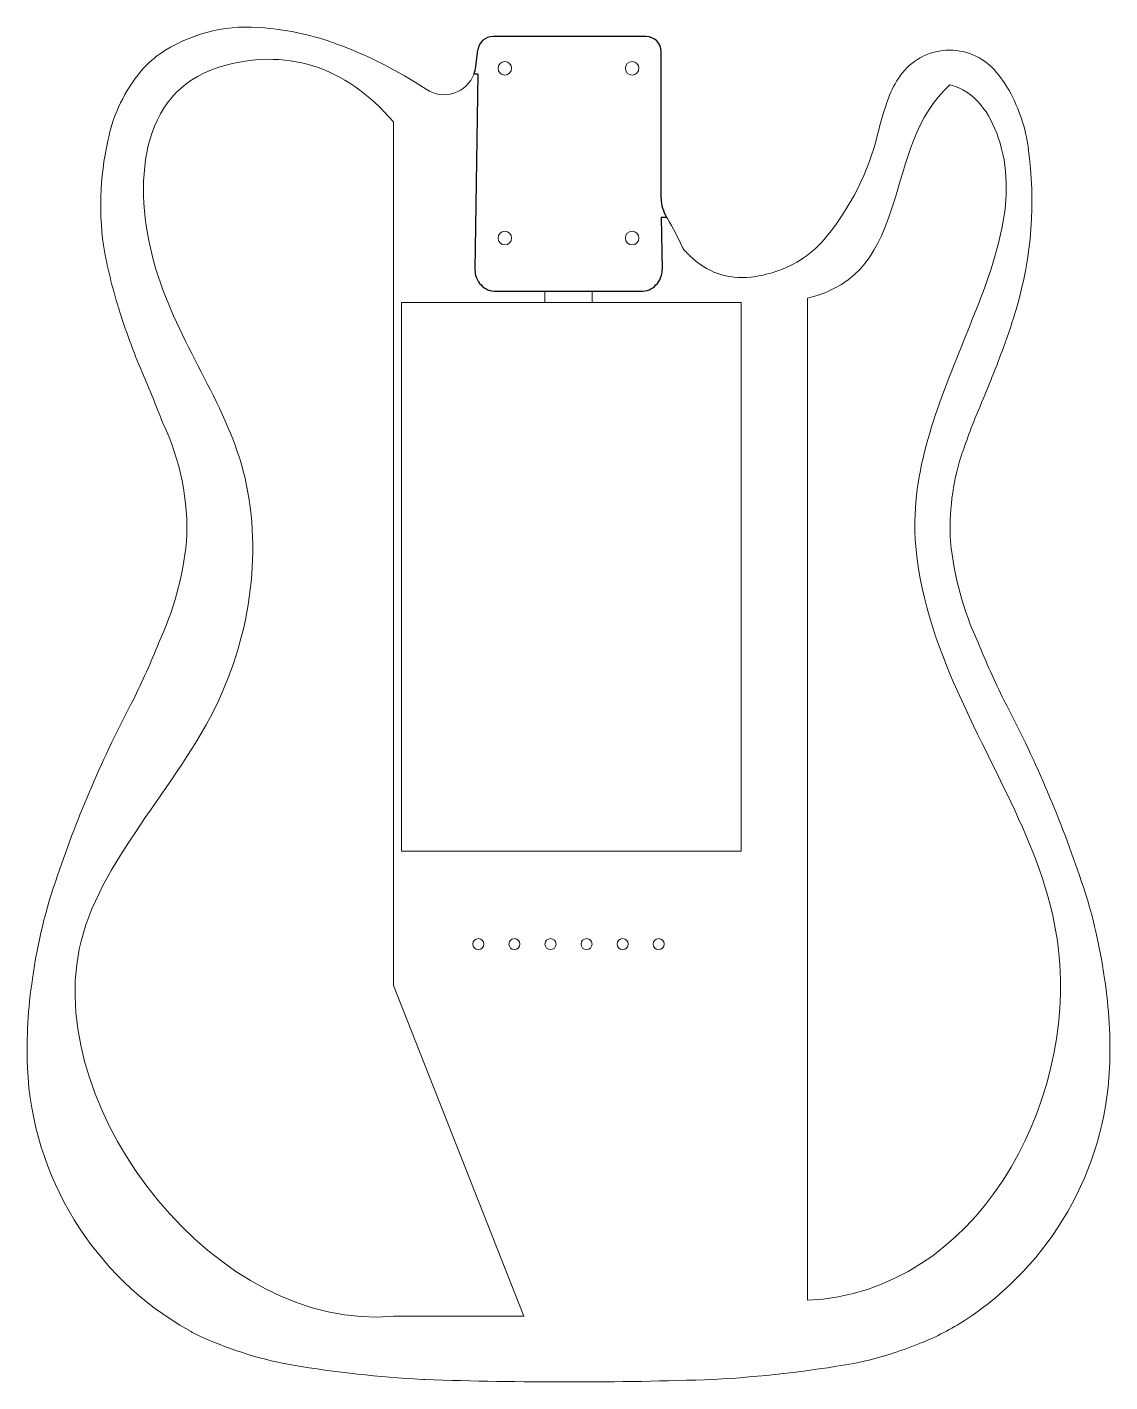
# Model space of a CAD drawing. Header units: inches. Extents: x 4 to 16.8, y -19.8 to -3.8.
import ezdxf

# ---------------------------------------------------------------- set-up
doc = ezdxf.new("R2010")
doc.units = ezdxf.units.IN
doc.header["$MEASUREMENT"] = 0

msp = doc.modelspace()

# ---------------------------------------------------------------- linework, layer by layer
at = {"color": 7, "linetype": 'Continuous'}
for p, q in [((11.324, -3.957), (9.522, -3.957)), ((9.319, -4.312), (9.343, -4.115)), ((11.504, -5.867), (11.504, -4.137)), ((9.343, -4.399), (9.298, -4.399)), ((9.343, -4.399), (9.309, -6.705)), ((11.504, -6.087), (11.567, -6.087)), ((11.504, -6.087), (11.513, -6.705)), ((9.559, -6.959), (10.133, -6.959)), ((10.133, -6.959), (10.689, -6.959)), ((10.689, -6.959), (11.264, -6.959))]:
    msp.add_line(p, q, dxfattribs=at)
at = {"color": 7, "linetype": 'Continuous', "lineweight": 15}
for p, q in [((11.324, -3.957), (9.522, -3.957)), ((9.343, -4.115), (9.319, -4.312)), ((11.504, -5.867), (11.504, -4.137)), ((9.298, -4.399), (9.343, -4.399)), ((9.343, -4.399), (9.309, -6.705)), ((8.351, -15.138), (8.351, -4.963)), ((11.504, -6.087), (11.567, -6.087)), ((11.513, -6.705), (11.504, -6.087)), ((9.559, -6.959), (10.133, -6.959)), ((10.133, -6.959), (10.133, -7.09)), ((10.689, -6.959), (11.264, -6.959)), ((10.689, -7.09), (10.689, -6.959)), ((8.444, -7.09), (12.444, -7.09)), ((8.444, -7.09), (8.444, -13.556)), ((12.444, -7.09), (12.444, -13.556)), ((13.226, -7.039), (13.226, -18.845)), ((8.444, -13.556), (12.444, -13.556)), ((9.883, -19.031), (8.351, -15.138)), ((8.351, -19.031), (9.883, -19.031))]:
    msp.add_line(p, q, dxfattribs=at)
for centre, radius in [((9.661, -4.332), 0.08), ((11.161, -4.332), 0.08), ((9.661, -6.332), 0.08), ((11.161, -6.332), 0.08), ((9.349, -14.649), 0.065), ((9.774, -14.649), 0.065), ((10.199, -14.649), 0.065), ((10.624, -14.649), 0.065), ((11.049, -14.649), 0.065), ((11.474, -14.649), 0.065)]:
    msp.add_circle(centre, radius, dxfattribs=at)
for centre, radius, start, end in [((6.633, -5.715), 1.869, 83.8992, 121.5091), ((6.558, -7.096), 3.251, 69.9757, 85.1765), ((9.522, -4.137), 0.18, 90, 172.9328), ((11.324, -4.137), 0.18, 0, 90), ((6.395, -5.277), 1.371, 122.6206, 135.8634), ((5.963, -8.745), 5.003, 56.3659, 70.0365), ((14.902, -4.832), 0.714, 41.8789, 144.7338), ((6.817, -5.556), 1.871, 138.7402, 166.1264), ((8.945, -4.266), 0.377, 236.121, 339.3598), ((8.945, -4.266), 0.377, 339.3595, 352.933), ((15.214, -5.052), 1.096, 144.7833, 160.3455), ((14.475, -5.217), 1.288, 28.8672, 41.9502), ((13.879, -5.547), 1.97, 7.9458, 28.8962), ((18.592, -6.249), 4.68, 160.4532, 165.9329), ((8.4, -5.946), 3.5, 166.1376, 187.7362), ((11.033, -4.356), 3.113, 321.0132, 345.9387), ((11.388, -5.894), 4.484, 343.5689, 7.9458), ((11.913, -5.869), 0.409, 179.6766, 212.1902), ((11.921, -5.86), 0.421, 212.6232, 214.9457), ((9.233, -7.549), 2.754, 23.6855, 31.7096), ((12.452, -5.504), 1.287, 287.7248, 321.0132), ((10.854, -5.369), 6.015, 190.0319, 197.2924), ((11.87, -6.392), 0.125, 203.6856, 225.5725), ((8.775, -9.549), 4.296, 44.4846, 45.5723), ((12.457, -5.933), 0.865, 224.4839, 276.8315), ((9.559, -6.709), 0.25, 179.1456, 270), ((11.264, -6.709), 0.25, 270, 0.8544), ((12.379, -5.274), 1.528, 276.8192, 287.7248), ((12.768, -4.798), 8.012, 197.1256, 202.8742), ((9.331, -5.29), 6.628, 339.502, 343.5872), ((-0.907, -1.471), 17.556, 337.0598, 339.5292), ((-7.458, -13.513), 14.012, 20.9087, 23.5596), ((22.751, -11.484), 8.134, 157.0636, 161.4767), ((3.046, -9.756), 2.869, 356.992, 25.7004), ((17.78, -9.757), 2.873, 162.6323, 182.9883), ((2.181, -9.527), 3.749, 335.247, 354.1883), ((18.643, -9.527), 3.751, 185.817, 204.7477), ((-5.508, -6.534), 11.996, 334.0814, 337.6405), ((26.33, -6.533), 11.996, 202.3629, 205.922), ((17.647, -18.332), 13.996, 152.0721, 161.2875), ((3.169, -18.335), 14.003, 18.7136, 27.9246), ((10.045, -15.857), 6.002, 160.3802, 172.3365), ((10.778, -15.858), 6.002, 7.6656, 19.6221), ((9.53, -15.895), 5.498, 171.2362, 182.1596), ((11.288, -15.895), 5.503, 357.7523, 8.7557), ((7.782, -15.934), 3.75, 182.5621, 240.5206), ((13.04, -15.934), 3.75, 303.0305, 357.307), ((13.449, -16.563), 3, 291.8617, 303.0305), ((6.921, -17.458), 2, 240.5206, 246.4865), ((8.118, -14.706), 5.001, 246.4865, 252.8952), ((12.705, -14.708), 4.999, 283.9673, 291.8617), ((7.824, -15.663), 4, 252.8952, 260.5744), ((9.462, -5.794), 14.004, 260.5744, 266.8171), ((11.36, -5.793), 14.005, 273.1147, 279.9214), ((13.429, -17.618), 2, 279.9214, 283.9673), ((8.768, -18.278), 1.5, 266.8171, 268.0585), ((10.411, 30.195), 50.002, 268.0585, 271.9597)]:
    msp.add_arc(centre, radius, start, end, dxfattribs=at)
at = {"color": 7, "linetype": 'Continuous'}
for centre, radius, start, end in [((9.522, -4.137), 0.18, 90, 172.9328), ((11.324, -4.137), 0.18, 0, 90), ((8.945, -4.266), 0.377, 339.3599, 352.9328), ((11.913, -5.869), 0.409, 179.6766, 212.1902), ((9.559, -6.709), 0.25, 179.1456, 270), ((11.264, -6.709), 0.25, 270, 0.8544)]:
    msp.add_arc(centre, radius, start, end, dxfattribs=at)
at = {"color": 7, "linetype": 'Continuous', "lineweight": 15}
for points in [[(8.351, -4.963), (7.768, -4.297), (7.081, -4.082), (6.29, -4.319)], [(14.905, -4.527), (14.093, -5.244), (14.487, -6.752), (13.226, -7.039)]]:
    msp.add_open_spline(points, degree=3, dxfattribs=at)
for points, knots in [([(6.29, -4.319), (5.342, -4.615), (5.218, -6.817), (6.912, -8.916), (6.568, -12.136), (3.148, -15.211), (6.277, -19.233), (8.351, -19.031)], [0, 0, 0, 0, 0.149043, 0.296709, 0.455651, 0.647251, 1, 1, 1, 1]), ([(13.226, -18.845), (15.222, -18.754), (17.138, -15.121), (15.001, -12.047), (14.246, -9.441), (15.147, -7.427), (15.824, -5.551), (15.201, -4.595), (14.905, -4.527)], [0, 0, 0, 0, 0.336339, 0.550342, 0.663447, 0.813716, 0.946853, 1, 1, 1, 1])]:
    msp.add_open_spline(points, degree=3, knots=knots, dxfattribs=at)

doc.saveas('drawing.dxf')
